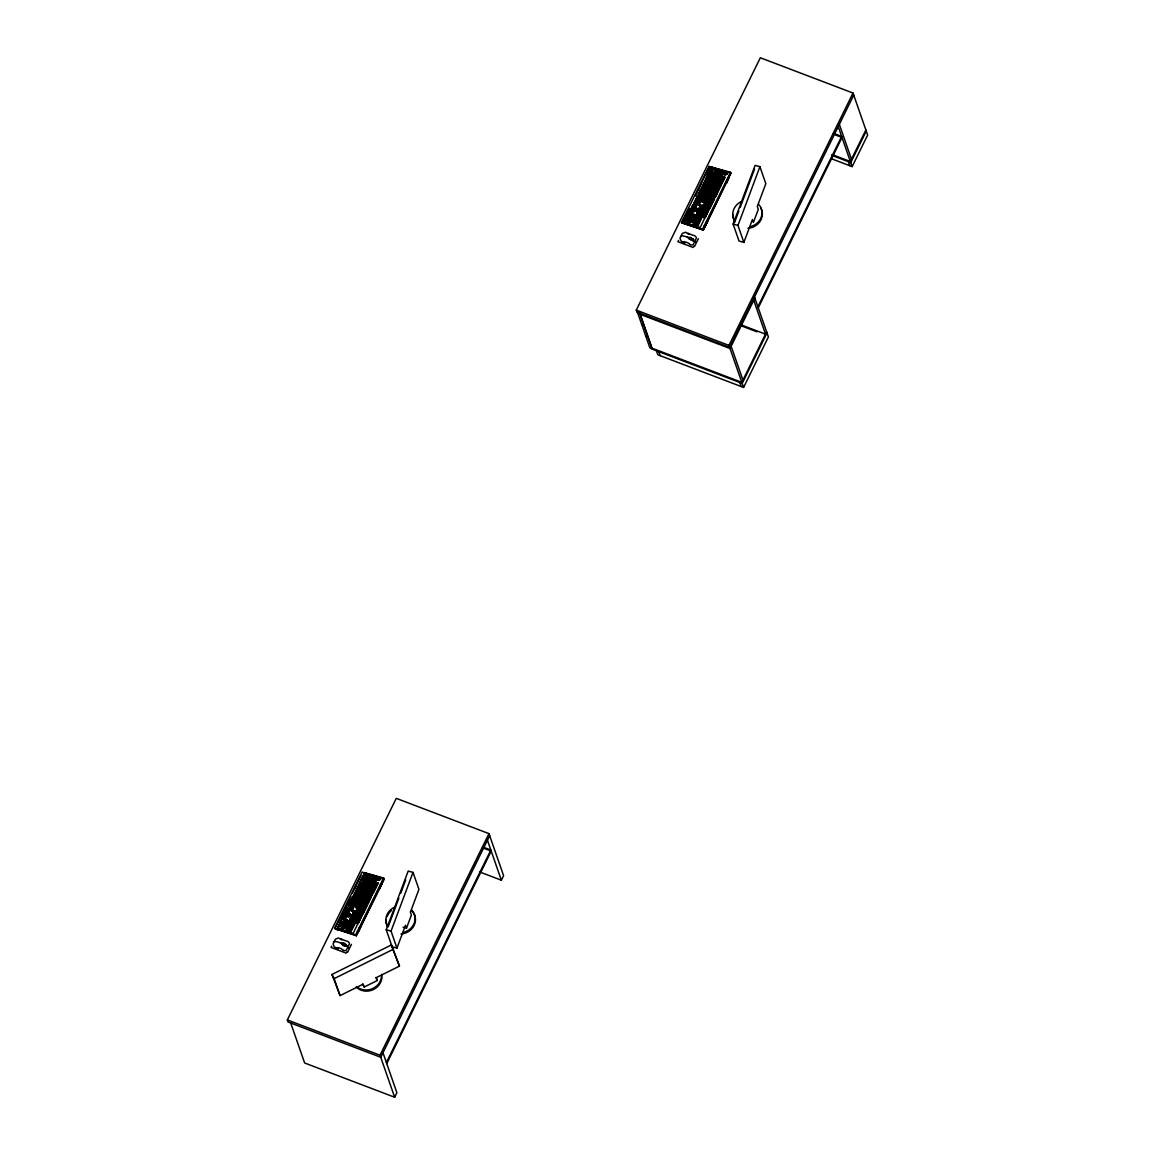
<?xml version="1.0" encoding="UTF-8"?>
<svg xmlns="http://www.w3.org/2000/svg" width="1155" height="1155" viewBox="0 0 1155 1155"><rect width="100%" height="100%" fill="white"/><g stroke="black" fill="none" stroke-linecap="round" stroke-linejoin="round"><path stroke-width="1.5" d="M348.03 946.956A11.261 3.422 26.2 0 0 346.933 946.205L346.37 946.306A4.692 4.172 77.5 0 1 345.937 946.277C339.44 945.844 342.833 940.055 346.471 945.18A4.692 4.172 77.5 0 1 346.717 945.57L346.356 946.32A4.274 3.869 73.2 0 1 345.85 946.292A4.245 3.898 68.6 0 1 345.374 946.205L341.591 943.693M688.481 238.233L690.04 237.208L693.375 239.489A4.692 4.172 77.5 0 1 693.621 239.879L693.26 240.615A4.274 3.869 73.2 0 1 692.755 240.587L692.711 240.587A4.245 3.898 68.6 0 1 692.278 240.514L688.495 238.002M337.751 927.205C342.328 932.417 344.883 924.476 338.213 926.267M337.332 928.418L342.241 918.572L354.556 922.614M340.985 926.584C344.724 921.113 341.923 929.255 341.995 924.39M343.973 915.496C345.995 914.183 347.424 917.431 345.085 918.384C339.195 919.481 345.504 906.098 349.128 911.208C347.771 912.638 352.766 918.167 346.875 916.391C344.854 922.08 339.166 916.449 345.648 911.974C348.016 913.908 348.507 909.375 346.024 910.458M343.078 917.388L345.374 917.936M342.559 929.558C348.507 936.46 346.024 926.931 349.72 929.616C349.373 932.648 345.995 929.688 348.016 928.909M343.699 921.647L345.735 922.513L347.337 920.42M339.815 923.942C343.771 926.902 342.703 917.373 346.081 920.29C345.85 923.119 342.14 920.521 344.378 919.539M345.461 912.464C347.655 915.929 351.077 908.754 346.385 910.501M345.677 922.888C350.124 923.942 343.049 925.559 345.533 922.628M346.096 922.369C348.651 926.108 348.579 918.918 350.875 921.748C350.384 924.722 347.41 921.719 349.099 920.954M365.384 877.237L363.089 876.688L364.893 873.281L376.848 876.905L359.176 912.652L347.092 909.476L359.321 912.984L376.602 876.616M347.265 908.797C350.413 912.926 355.567 901.001 350.21 902.82M346.861 920.492C351.524 921.257 343.945 923.394 346.774 920.261M347.438 913.706C351.596 916.825 345.807 913.85 345.157 913.085M348.622 911.309L346.717 910.515M349.662 909.519L351.928 910.212L365.428 882.738L363.175 882.059M346.385 916.319L348.868 916.695L350.081 913.966M351.005 906.458L348.998 905.289L352.362 898.301M352.044 910.256C358.007 916.608 355.567 907.585 360.273 909.996M352.636 914.63L354.744 915.482L355.798 913.36L353.603 912.753L350.037 920.001L355.047 921.531L358.714 914.168L353.748 912.566M355.466 897.406L353.213 896.713M341.866 918.904L354.556 922.686L349.633 932.403L337.534 928.49M355.856 902.517C363.551 902.012 357.53 909.938 358.252 903.239M357.025 900.135L359.003 901.247L358.079 903.268M355.884 921.445L358.859 922.47L362.078 914.847L359.479 914.183L355.884 921.445L358.671 922.21L362.266 915.107L359.869 914.385L361.833 915.179L360.649 917.344L358.671 916.666L359.855 914.515M358.166 897.883L360.461 898.431M357.011 916.608C355.379 913.287 351.553 919.784 356.115 918.442M358.382 897.06L356.13 896.381M358.194 914.211L355.942 913.533M359.552 894.677C364.099 896.049 359.162 891.833 359.393 894.418M350.701 932.547L353.271 933.211L357.978 923.336M360.548 892.974C364.446 896.136 370.972 888.96 366.149 891.79M361.082 886.275L363.349 886.953M360.894 897.839C362.973 901.304 366.063 894.519 361.861 895.962M367.449 904.351L362.786 913.822L360.129 913.215L364.691 903.513L367.622 904.61L362.973 914.081L360.259 913.432L364.836 903.845L367.637 904.553M361.717 890.577L363.825 891.415L364.792 889.206M361.905 889.899L359.609 889.278M362.093 883.647C363.248 885.351 368.878 884.268 364.244 885.12M362.078 895.457L364.172 896.294L365.139 894.071M362.526 894.201L360.273 893.522M363.074 887.516L360.822 886.823M363.623 880.817L361.371 880.139M365.096 877.8L362.901 877.064L361.76 879.908M364.691 901.001C362.944 897.55 359.292 904.293 363.796 902.835M366.409 881.02L368.517 881.871L369.485 879.648M366.597 880.341L364.301 879.735M366.222 892.598L368.214 893.826M366.77 885.899L368.878 886.737L369.831 884.513M367.377 890.346L369.672 890.895M367.03 896.222L364.749 895.601M369.383 891.443L367.131 890.765M371.029 891.357C373.411 894.793 375.837 887.921 371.997 889.466M372.906 884.282C371.231 880.976 367.463 887.444 372.011 886.116M368.099 903.037L372.632 893.393M373.339 886.65L375.447 887.488L376.357 885.235M374.076 881.886C372.43 878.608 368.647 885.149 373.195 883.719M687.037 217.616C689.448 221.341 693.953 212.563 689.463 213.155L701.446 216.866L696.609 226.683L684.424 222.987L696.436 226.423L701.273 216.736L689.29 212.881C690.834 212.015 690.358 219.912 686.965 216.808M687.817 220.894C688.51 216.101 692.928 221.616 688.308 220.172C689.593 218.771 688.568 217.775 686.763 218.194M689.434 218.338C697.505 219.19 688.871 224.359 691.412 219.594M690.329 222.092C701.186 221.341 686.907 228.791 690.141 221.832M690.575 216.086L692.87 216.635M691.195 209.171L693.231 210.037L694.617 207.972L696.739 208.607L695.685 210.73L693.577 209.892M692.971 216.808C695.555 220.244 695.339 213.155 697.779 215.999C695.223 220.071 696.725 213.502 693.866 214.902M694.343 208.016L692.365 206.774M694.978 207.64C701.143 202.414 687.442 209.156 689.838 212.231C692.35 213.227 700.392 209.69 694.906 207.337M695.902 199.656L698.198 200.219M697.418 196.509C702.413 196.754 696.812 206.832 694.169 203.107M696.609 220.518L698.876 221.211M697.375 218.642C700.305 217.573 698.371 222.424 696.566 219.883C699.324 217.645 693.303 216.808 694.285 220.1C702.182 224.171 691.441 220.056 698.587 221.774M704.911 217.703L700.262 227.405L697.548 226.828L702.168 217.01L704.925 217.934M699.757 219.378L697.519 218.685M702.731 196.971C704.348 200.104 708.333 193.694 703.655 194.993M703.265 190.272C707.38 192.813 707.697 182.115 713.588 185.666M702.745 213.314C700.897 209.878 697.418 216.577 701.85 215.148M705.647 185.349L707.64 186.532M705.084 202.934C696.609 196.105 714.512 202.558 702.947 202.038M707.972 180.714L710.224 181.321L716.634 169.179M708.506 174.015L710.801 174.564M708.809 184.208L706.817 182.966M707.365 207.25L709.488 207.958L710.397 205.706M709.242 200.089L706.961 199.469M709.112 209.387L706.326 208.55L702.832 215.942L705.488 216.635L709.069 209.257M712 172.109L709.762 171.416L700.508 190.792M712.144 177.726L716.735 178.823L715.898 180.945L713.66 180.397L715.306 176.498L713.054 175.892M712.332 177.047C713.501 179.198 715.465 173.813 712.072 176.917M712.13 188.611C713.501 190.806 714.974 185.262 711.884 188.482M713.761 168.514C721.529 170.94 705.113 177.957 713.617 168.255M713.934 190.532L711.956 189.723L714.223 189.969M716.158 169.251C722.987 171.243 709.589 176.296 716.013 168.991M714.974 191.672C716.981 195.209 720.171 188.352 715.941 189.795M716.129 189.319C717.847 192.798 721.601 186.244 717.096 187.442M722.452 176.542L721.399 178.794L723.68 179.285L724.56 177.321L722.597 176.513L717.688 186.042L720.085 187.052L725.051 177.538L722.149 176.369L717.76 186.33M719.969 186.792L724.806 176.975M341.75 943.317L340.581 942.928L341.36 943.159M358.252 931.97L358.05 932.691L360.851 926.657M379.706 888.296L379.519 889.032L382.319 882.998M705.156 226.264L704.954 227.001L707.755 220.966M726.611 182.606L726.423 183.342L729.224 177.307M338.863 924.953C340.638 927.581 342.876 922.672 339.469 923.726M340.061 922.643C341.793 925.429 346.067 918.615 342.082 918.889L337.794 928.36L342.198 929.703L343.656 927.609L348.233 928.721L349.243 926.541L350.889 927.176L350.312 928.476L348.478 927.97L349.2 926.498M343.021 916.492C344.796 919.135 347.034 914.211 343.613 915.28M344.204 914.139C345.894 916.651 348.103 912.031 344.768 912.926M347.193 907.989C349.2 911.093 352.044 904.379 348.362 905.635M348.954 904.408C350.875 907.411 353.271 901.405 349.821 902.647M350.441 901.521C352.174 904.12 354.874 898.648 351.365 899.557M351.914 898.46C353.834 901.189 356.245 895.428 352.809 896.569M353.401 895.356L355.292 895.991L361.342 883.676L359.479 883.012M360.057 881.828C362.02 884.672 364.388 878.84 361.01 879.951M361.558 878.767C363.522 881.799 365.933 875.606 362.425 877.006M363.045 875.88C365.789 878.392 366.453 872.516 364.778 873.021L384.182 879.215L356.39 935.752L334.964 928.649L350.701 896.641M350.21 918.629C352.203 921.358 353.892 916.406 350.831 917.417M351.38 916.319C353.141 918.875 355.292 914.009 351.943 915.092M352.578 913.966C354.368 916.334 356.375 911.757 353.156 912.652M356.26 920.448C358.093 923.235 360.143 918.225 356.837 919.279M357.415 918.095C359.162 920.723 361.414 915.929 358.021 916.882M358.599 915.742C360.374 918.297 362.511 913.446 359.162 914.529M360.447 912.176C361.833 914.457 364.504 910.169 360.995 910.833M361.573 909.649C363.695 912.378 365.096 907.382 362.15 908.48M362.728 907.281C364.763 910.039 366.352 905.029 363.349 906.083M363.883 904.928C365.817 907.729 367.651 902.618 364.446 903.802M365.673 901.319C367.478 903.99 369.6 899.038 366.236 900.149M366.828 898.965C368.618 901.607 370.827 896.684 367.42 897.753M367.983 896.655C369.716 899.211 371.953 894.345 368.561 895.428M369.152 894.201C371.347 897.002 372.646 891.775 369.716 893.075M370.957 890.548C373.051 893.306 374.552 888.209 371.535 889.379M372.127 888.325C373.83 890.678 375.996 886.188 372.733 886.982M373.282 885.972C374.855 888.383 377.353 883.748 373.83 884.701M374.437 883.474C376.386 886.232 378.176 881.222 375.057 882.276M376.833 878.608C378.32 881.207 381.092 876.573 377.44 877.396M685.796 219.349C687.528 221.717 689.622 217.183 686.402 218.006M689.925 210.845C691.701 213.401 693.837 208.55 690.502 209.618M691.123 208.492C692.913 210.86 694.935 206.297 691.701 207.193M692.278 206.009C697.966 208.348 689.535 201.779 695.859 205.373M694.083 202.385C695.96 205.258 699.035 198.804 695.238 199.974M695.844 198.761C697.865 201.605 700.132 195.7 696.754 196.913M697.346 195.7C699.28 198.703 701.72 192.596 698.212 193.939M698.833 192.813C700.637 195.412 703.251 189.81 699.757 190.849M700.305 189.665L702.197 190.301L708.246 177.986L706.384 177.307M706.961 176.181C708.491 178.881 711.74 173.438 707.871 174.29M708.448 173.12C710.311 176.008 712.938 170.059 709.329 171.315M697.1 213.025C698.818 215.537 701.071 210.788 697.678 211.798M709.95 170.059C711.942 173.149 714.83 166.421 711.119 167.692M698.299 210.672C699.872 213.083 702.37 208.449 698.847 209.401M699.468 208.131C701.215 210.874 703.424 206.023 700.103 206.933M703.15 214.801C704.954 217.472 707.077 212.52 703.713 213.632M704.348 212.491C706.095 214.83 708.145 210.412 704.969 211.163M705.517 209.965C707.409 212.78 709.343 207.64 706.08 208.838M707.308 206.355C708.852 209.012 711.523 204.19 707.871 205.171M708.463 203.987C710.253 206.63 712.462 201.721 709.055 202.775M709.618 201.634C711.393 204.291 713.617 199.353 710.21 200.421M710.773 199.281L712.563 199.974L713.241 198.66L711.581 198.01L707.279 207.813M712.592 195.585C714.685 198.342 716.172 193.232 713.169 194.415M713.747 193.361C715.465 195.715 717.616 191.225 714.368 192.019M714.916 191.008C716.49 193.419 718.988 188.785 715.465 189.738M716.071 188.655C717.717 190.979 719.998 186.605 716.692 187.312M717.861 184.858C719.709 187.615 721.716 182.649 718.439 183.688M719.002 182.548C720.489 185.147 723.261 180.512 719.608 181.335M720.171 180.18C722.063 182.779 723.94 178.029 720.807 178.938M721.326 177.827C723.146 180.469 725.268 175.56 721.918 176.614M723.737 172.961C725.456 175.502 727.722 170.695 724.315 171.734M684.655 221.515C689.275 226.741 691.614 218.887 685.117 220.562M344.291 914.861L346.558 915.54M342.082 924.635L344.623 924.881L346.154 922.816M350.514 902.199L352.78 902.892M352.001 899.182C356.837 903.181 356.101 896.583 354.267 899.861M346.673 915.583L348.911 916.334M348.002 913.028L350.167 914.197M343.295 927.754C354.34 929.183 339.469 932.605 343.28 927.494M344.479 925.357C341.36 927.855 349.503 926.454 344.407 925.054M358.743 891.054L361.01 891.732M359.912 888.657L362.179 889.35M354.729 904.336C359.508 905.592 354.484 901.319 354.701 903.975M354.672 904.914C356.563 908.422 360.057 901.593 355.581 903.08M363.435 881.496L365.543 882.333M364.605 879.099L366.713 879.951M359.364 895.356L361.63 896.049M360.707 892.353L358.469 891.602M352.997 903.326L366.611 874.104L364.662 878.536L366.395 878.969L368.459 874.783L366.77 873.974M359.725 900.221C361.573 903.759 365.067 896.973 360.634 898.402M360.158 899.052L357.935 898.301M361.327 896.67L359.061 895.977M355.033 915.366L357.299 916.045M369.225 874.999C376.111 876.558 362.598 882.016 369.138 874.768M350.571 932.33L355.625 922.614M354.368 922.354L349.46 932.143M355.812 919.077C353.776 915.568 350.658 922.455 354.946 920.838M370.293 878.724C373.556 882.795 372.661 873.656 375.635 876.818C375.866 879.619 371.477 877.468 373.931 876.212M371.621 875.735C377.916 876.847 366.222 881.539 371.477 875.504M365.052 894.981L367.319 895.674M356.072 921.704L359.566 914.572M368.575 887.82L370.842 888.498M358.021 923.625L355.552 922.6M370.538 889.119L368.315 888.368M371.708 886.737L369.441 886.044M376.92 879.374L379.028 880.211L379.923 877.959M372.69 893.696L370.336 893.06M684.684 222.41C687.182 221.486 694.256 229.08 694.978 223.247C699.786 224.662 691.975 226.192 694.848 223.276M690.011 211.567L692.278 212.246M688.986 218.945L695.397 220.764L694.617 222.121L692.971 221.515L693.577 220.186L692.538 222.323M695.498 205.691L693.245 204.998M690.199 222.063L695.555 223.247M696.566 203.829C700.493 208.218 704.204 191.051 704.016 199.873M697.894 200.84L695.671 200.089M693.736 214.873C697.014 217.472 692.61 215.003 691.47 214.18M702.125 192.524L704.232 193.361L705.257 191.441M704.463 187.745L706.73 188.424M698.948 204.565L703.612 205.965M701.576 199.223L703.554 200.32L703.092 201.894M701.59 198.617C703.28 194.228 704.81 201.562 701.663 198.314M709.17 178.188L711.437 178.881M703.929 194.444L708.665 195.397L709.632 193.13M710.498 175.185L708.232 174.506M705.099 192.048L709.834 193.015L710.917 190.806M711.509 173.409L713.776 174.102M706.283 189.665L708.376 190.503L709.285 188.251M706.283 189.059C709.733 186.013 707.871 191.586 704.16 188.366M710.975 179.516C714.454 176.498 712.548 181.985 708.867 178.808M697.779 218.122L700.046 218.815M710.975 180.108C713.213 183.659 716.028 176.513 711.841 178.346M713.314 175.329L715.421 176.181L716.475 174.044M713.328 174.737C714.772 170.247 716.836 177.697 713.415 174.419M706.08 201.23L708.347 201.923M700.912 217.039C699.15 214.281 691.961 217.154 697.663 218.078M709.603 194.069L711.87 194.747M703.9 210.99C700.017 211.25 703.106 205.33 705.07 208.593M710.787 191.672L713.054 192.365M713.14 186.302C714.974 181.898 716.345 189.232 713.155 185.955M715.479 181.523L716.086 180.093L717.847 180.685L717.125 182.057L713.602 180.642L712.635 182.923M710.397 197.765L708.232 196.956L707.394 199.165M711.567 195.368C709.906 191.788 706.167 198.559 710.7 197.144M712.736 192.986L710.484 192.293M715.089 188.207L712.924 187.399L711.653 189.911M716.259 185.825C714.339 182.23 711.018 189.102 715.393 187.586M717.443 183.428C715.696 179.935 712.101 186.749 716.576 185.19M719.782 178.65L717.616 177.856L716.779 180.065M406.502 928.129L405.506 925.256L396.959 948.096L392.137 946.768L386.218 929.789L408.191 871.058L413.014 872.386L418.933 889.364L410.386 912.205L411.382 915.078L406.502 928.129L403.066 927.191M388.224 926.657L398.865 898.229M400.742 893.205L405.737 879.836M396.959 948.096L391.054 931.103L413.014 872.386M733.122 224.084L755.096 165.367L759.918 166.695L765.837 183.674L757.29 206.514L758.286 209.387L753.407 222.439L752.41 219.566L743.863 242.406L739.041 241.077L733.122 224.084L737.958 225.413L743.863 242.406M734.508 222.626L738.882 210.932M740.138 207.582L754.518 169.121M737.958 225.413L759.918 166.695M346.356 946.32L346.717 945.584A4.274 3.869 73.2 0 0 346.428 945.122L346.399 945.079A4.245 3.898 68.6 0 0 346.11 944.718L344.97 943.736M688.683 238.681L692.755 240.572A4.692 4.172 77.5 0 0 693.26 240.601L693.621 239.894A4.274 3.869 73.2 0 0 693.332 239.432L693.303 239.388A4.245 3.898 68.6 0 0 693.014 239.027L688.77 237.425M489.677 835.7L380.746 1057.287L288.071 1022.016L287.35 1019.937L396.281 798.35L488.955 833.636L503.594 875.663L501.357 880.211L479.686 871.953M853.733 95.1L729.671 347.482L636.997 312.197L636.275 310.132L760.337 57.75L853.011 93.035L867.65 135.063L852.145 166.609L831.254 158.654M337.635 930.064L334.603 928.115L362.136 872.097L383.59 878.002L384.095 878.724L356.173 935.521M681.508 222.424L703.077 229.816L681.508 222.424L709.04 166.407L730.494 172.312L731 173.033L703.294 230.062L730.812 173.12M352.275 893.436L360.923 875.822M681.869 222.958L688.943 208.55L682.042 222.886L703.294 230.062M695.238 195.744L709.415 166.926M338.271 922.195L350.817 896.684M354.744 888.715L356.303 885.524M695.368 195.787L701.648 183.024M705.561 175.055L709.488 167.071M340.768 917.619L349.388 900.077M682.186 223.088L689.232 208.737M331.673 946.133L331.052 947.403L346.139 953.149L346.76 951.879M678.577 240.442L677.956 241.713L693.043 247.459L693.664 246.188M713.083 170.218L699.685 197.187L697.144 197.072L693.91 203.554L706.225 207.279L723.579 170.94M366.871 879.792L369.73 874.869M703.987 193.867C704.362 189.579 708.361 196.018 703.987 193.867L703.048 195.758L701.071 195.238M362.771 893.71L363.551 891.559M363.767 886.419L366.178 886.65L367.131 884.427M369.86 879.316L371.029 876.934M700.652 206.861L697.014 214.411M706.196 195.123L707.077 193.159L704.795 192.668M710.888 185.58L711.624 183.472M359.422 900.842C358.541 908.335 365.558 898.431 356.808 900.64M369.99 879.345C369.513 886.867 375.462 876.919 367.319 879.2M700.464 206.976L699.526 209.142L703.092 210.585L702.457 211.986L700.695 211.394L701.475 210.022L700.479 212.188L698.356 211.538L699.396 209.416L701.807 209.632L702.659 207.611L700.796 207.005M706.412 195.036C702.615 198.025 710.007 198.862 708.463 195.513M711.119 185.493L710.282 187.702M370.206 884.196C373.628 881.222 366.525 880.558 368.07 883.835M696.09 223.521L697.274 222.583M343.28 944.675C343.324 942.48 347.15 945.18 345.071 945.642A9.254 2.815 26.2 0 0 343.309 944.689L345.287 945.772M690.647 238.06C689.968 240.919 694.79 239.085 690.647 238.06A9.254 2.815 26.2 0 1 692.437 239.027L692.654 239.157M374.61 883.95L370.914 892.064L373.527 892.627L378.176 883.156L375.245 882.059L370.668 891.761L373.339 892.367L378.089 882.925L375.418 882.463L374.494 884.485L376.458 885.163L377.613 882.954L375.375 882.521M706.773 208.694L705.561 210.903L707.481 211.639L706.672 213.863L704.377 213.314L705.373 211.293L707.813 211.524L708.737 209.488L706.773 208.694L703.063 216.245L705.719 216.851L708.925 209.127M707.914 205.936L711.971 197.967M717.053 187.355L712.548 197.086M724.705 171.777C720.2 178.823 732.934 171.59 724.791 171.792C720.937 174.362 728.199 175.907 726.827 172.268M362.93 908.422C363.984 907.469 371.231 900.987 363.955 905.737C369.499 908.422 361.096 907.628 361.775 910.775M356.39 935.752L355.682 934.785L383.59 878.002M702.587 229.094L730.494 172.312M290.714 1023.012L304.631 1062.975L394.664 1097.25L380.024 1055.222L488.955 833.636M656.387 350.745L657.801 354.773L743.589 387.445L728.949 345.417L853.011 93.035M754.85 298.048L730.032 348.521L640 314.247M386.391 1062.542L490.846 850.037L482.573 846.889M757.897 306.797L841.634 136.434L833.361 133.287M386.752 1063.582L491.207 851.076L482.934 847.929M758.258 307.836L841.995 137.474M766.631 331.904L741.828 382.377L651.795 348.103M865.889 129.995L850.383 161.541L832.178 154.611M766.992 332.929L742.189 383.402L652.156 349.128L639.639 313.207M866.25 131.035L850.744 162.581L831.542 155.261M394.664 1097.25L396.887 1092.702L382.984 1052.754M743.589 387.445L768.407 336.957L754.489 297.008M711.581 167.663L709.993 170.998L712.058 171.734M706.745 177.524C711.235 180.093 711.985 174.304 709.228 177.61M698.587 194.112C704.925 197.938 703.467 189.593 701.172 194.17M710.036 176.426L712.606 176.484M707.683 181.205C712.043 179.862 708.896 186.027 706.615 183.472M705.344 185.984L707.914 186.042M702.644 191.153L700.233 190.936L699.02 193.809M702.991 190.748L705.185 191.138M690.878 209.791L693.159 210.282L692.134 212.693L689.564 211.74L692.885 204.796M700.637 195.527L700.84 194.545M699.468 197.924L702.038 197.981M685.55 220.648L690.517 221.428M707.149 187.89L709.56 188.121L710.57 185.941M693.289 210.614L695.83 210.961L697.028 208.304M690.3 216.577C693.751 215.898 697.288 220.518 691.6 219.58M701.273 199.844L703.756 200.017M714.772 183.284L712.289 183.096L711.451 185.305M712.418 188.048L709.935 187.875L709.112 190.084M711.249 190.445L708.766 190.257L707.928 192.481M722.395 173.322L719.969 173.077L719.132 175.286M721.269 175.647L718.858 175.416L717.905 177.783M718.915 180.425C716.735 178.087 713.314 183.876 717.746 182.808M696.436 220.547L694.068 220.273L693.159 222.525M707.178 204.305C704.68 202.024 701.677 207.857 706.008 206.687M704.16 210.412C702.226 208.145 698.443 213.805 703.02 212.751M709.415 202.991C715.393 205.07 710.758 196.48 709.834 202.731M708.26 205.345L710.657 205.604L711.668 203.424M697.649 223.666C695.743 221.211 691.946 227.145 696.508 226.005M351.683 899.803L354.166 900.929M362.41 883.286L359.884 883.156L353.546 896.612M361.963 884.499L364.532 884.571M348.723 905.838L351.293 905.91M357.256 894.057L359.826 894.129M354.917 898.835L357.487 898.908M353.733 901.218L356.303 901.29M364.937 884.037L367.348 884.254L368.315 882.03M352.564 903.614L355.134 903.672M362.583 888.816L364.994 889.032L365.962 886.809M338.646 926.339C343.006 928.014 345.836 926.021 348.608 923.423M347.554 913.822L349.835 914.298L348.983 916.594M367.637 884.124L370.163 884.254M354.368 905.534L356.621 905.968L356.043 907.729L358.194 908.566L356.707 911.656L359.104 912.392M365.918 893.219L368.488 893.277M375.534 878.941L373.065 878.767L372.228 880.976M366.149 898.056L363.738 897.839L362.829 900.092M362.583 905.289L360.216 905L359.306 907.253M361.443 907.613L358.974 907.426L358.137 909.635M353.098 924.563L350.73 924.289L349.821 926.541M351.928 926.96L349.546 926.685L348.651 928.938M350.788 929.299C348.521 927.061 345.23 932.894 349.604 931.695M688.698 213.285L684.323 222.828L689.246 213.17M711.35 198.111L714.512 198.992L709.877 208.391L706.961 207.221M364.186 873.425L346.976 909.245M687.543 237.165L686.676 236.934A10.164 3.09 26.2 0 0 681.392 235.822L680.858 236.66M709.531 183.053L711.899 183.342L712.808 181.09M370.206 893.003L365.5 902.517L367.94 903.181L368.763 900.669M367.925 902.878C362.107 901.232 370.163 900.987 370.033 898.388M341.866 943.13L344.955 943.722M346.731 925.848C346.255 930.685 350.167 922.932 345.634 928.028M333.521 941.773L334.474 941.513A10.164 3.09 26.2 0 1 339.758 942.61L340.581 942.928M711.899 198.126C708.015 203.684 718.15 198.631 712.115 197.981M377.959 877.309L376.804 880.067M370.336 892.931L369.355 895.342M364.172 987.034L363.161 984.147L340.075 995.61L331.947 974.459L391.343 944.978L399.457 966.129L376.357 977.592L377.367 980.48L364.172 987.034L362.598 984.06M340.075 995.61L334.156 978.632L393.537 949.15M721.427 170.622C722.467 174.448 712.159 173.654 717.919 176.282C722.871 172.701 712.187 174.477 719.031 169.901M716.533 173.813L718.396 169.713M709.502 208.247L714.194 198.4M379.042 880.5L380.327 877.742M693.274 240.601L693.794 240.587A11.261 3.422 26.2 0 1 694.891 241.337M693.664 240.601L693.794 240.587A9.182 2.786 26.2 0 0 692.61 239.72L690.416 238.522A9.182 2.786 26.2 0 0 688.597 237.699L687.485 237.237L688.568 237.786M719.175 183.717C714.902 185.782 721.933 188.352 721.052 184.324C725.643 178.982 714.873 183.01 721.052 184.179M715.046 191.975C710.845 194.502 718.02 196.466 716.822 192.625M374.523 876.313L373.397 878.594M374.148 889.87L375.26 887.617M349.734 921.141C345.807 923.379 351.972 925.53 352.116 921.878M683.587 242.001L684.698 242.059A9.904 7.147 38.6 0 1 685.132 242.088L685.189 242.102A10.655 7.854 39.4 0 1 685.651 242.16L685.724 242.175A10.958 8.244 40.3 0 1 686.373 242.305L686.46 242.319A5.198 3.97 41.2 0 1 687.889 242.868L687.961 242.911A4.533 3.407 40.3 0 1 688.524 243.257L689.463 244.023M336.524 947.678L337.794 947.75A9.904 7.147 38.6 0 1 338.227 947.793L338.285 947.793A10.655 7.854 39.4 0 1 338.747 947.865L338.819 947.865A10.958 8.244 40.3 0 1 339.469 947.995L339.556 948.024A5.198 3.97 41.2 0 1 340.985 948.573L341.057 948.601A4.533 3.407 40.3 0 1 341.62 948.948L342.559 949.713M348.752 947.966L348.045 946.97M724.892 171.33C719.551 174.188 728.704 176.845 727.159 172.023M714.627 197.519L719.579 187.745M705.705 207.135L723.752 171.214L711.855 167.591M377.988 877.035C371.91 882.81 386.059 879.59 378.176 877.295M370.409 892.931C376.14 895.529 367.276 894.576 368.2 897.695M361.602 902.589L360.49 904.87M364.706 909.072L363.868 911.194L361.515 910.891L360.476 913.013L362.583 913.648L363.551 911.425M386.218 929.789L391.054 931.103M712.115 167.316L729.281 172.514M729.108 172.615L711.393 167.388L694.054 203.814M703.02 229.657L682.042 222.886M365.211 873.007L384.095 878.724M355.682 934.785L334.603 928.115M356.115 935.348L335.138 928.577M340.884 938.784L341.967 939.26A9.904 1.964 17.5 0 0 342.328 939.434L342.371 939.463A10.655 2.353 17 0 0 342.79 939.65L342.847 939.679A10.958 2.671 16.6 0 0 343.425 939.939L343.511 939.968A5.198 1.386 16.2 0 0 344.941 940.517L345.027 940.545A4.533 1.112 16.6 0 0 345.648 940.748L347.771 941.412A2.801 2.05 38.9 0 1 349.503 943.736L346.37 950.117A2.801 2.743 -26.2 0 1 343.396 950.305L342.934 950.002M835.383 134.962L840.349 136.853M726.221 182.606L725.802 181.783M706.239 223.233L705.821 222.41M704.752 226.264L704.333 225.442M698.356 238.681L694.502 246.535M740.514 324.642L765.52 334.17L753.739 300.314M740.355 325.479L756.886 331.774M636.275 310.132L728.949 345.417M641.559 324.021L643.941 324.93M641.617 324.194L643.999 325.104M645.732 336.004L648.114 336.899M645.789 336.177L648.172 337.072M380.803 885.264L380.385 884.441M359.335 928.938L358.916 928.1M357.848 931.955L357.429 931.132M351.452 944.371L347.597 952.225M287.35 1019.937L380.024 1055.222M687.904 233.137L688.813 233.555A9.904 1.964 17.5 0 0 689.232 233.743L689.275 233.772A10.655 2.353 17 0 0 689.694 233.96L689.752 233.989A10.958 2.671 16.6 0 0 690.329 234.248L690.416 234.277A5.198 1.386 16.2 0 0 691.845 234.826L691.932 234.855A4.533 1.112 16.6 0 0 692.552 235.057L694.675 235.721A2.801 2.05 38.9 0 1 696.407 238.046L693.274 244.427A2.801 2.743 -26.2 0 1 690.3 244.615L689.838 244.311M720.792 170.435L722.554 171.229L721.875 172.485L720.229 171.994L720.734 170.565L720.301 172.889M722.106 181.898C726.307 179.574 719.392 177.35 720.374 181.277M708.102 190.647L706.759 194.863M713.891 194.329C709.805 196.364 716.605 199.151 715.667 194.978M705.272 208.016C700.334 200.898 691.152 217.183 701.764 215.566C709.184 194.993 704.738 224.07 696.783 214.108M368.604 886.881C369.412 891.53 363.724 886.361 364.547 890.996M367.434 889.263C368.416 893.551 362.381 889.061 363.377 893.393M371.087 895.962C372.17 900.12 366.121 895.832 367.045 900.048M351.495 921.676C357.429 926.339 347.799 919.467 351.005 924.144M350.312 924.072C355.408 924.808 347.655 927.869 350.254 924.202C351.452 927.898 345.1 924.173 346.255 928.216M347.929 923.35L349.691 924.144L349.055 925.386L347.366 924.91L347.857 923.48L347.438 925.819M692.192 240.081L691.975 239.951A9.254 2.815 26.2 0 0 690.214 238.998M693.448 240.254L693.837 240.514A11.261 3.422 26.2 0 1 694.935 241.265L696.075 242.232M346.543 945.945L346.933 946.205A11.261 3.422 26.2 0 1 347.987 947.028M345.749 944.848L345.677 944.747A9.254 2.815 26.2 0 0 343.757 943.765M709.04 166.407L709.618 167.273M399.457 966.129L391.343 944.978M375.794 977.505L377.367 980.48M331.947 974.459L334.156 978.632M684.439 243.026L681.161 241.092L679.963 238.233L682.316 233.44L685.521 232.227L688.712 234.335M337.534 948.717L334.257 946.782L333.059 943.924L335.412 939.131L338.617 937.932L341.808 940.026M839.353 124.379L851.495 159.274M838.227 126.646L852.145 166.609M848.362 161.671L849.762 165.699M731.158 346.255L742.939 380.096M739.806 382.507L741.207 386.535M684.453 242.045L684.843 243.142L684.28 242.045M658.783 351.654L660.184 355.682M487.439 840.248L501.357 880.211M337.549 947.735L337.939 948.833L337.376 947.735M381.67 974.329A14.755 13.441 -19.2 0 1 373.585 989.474A14.755 13.441 -19.2 0 1 356.173 986.976M381.468 976.697A14.755 13.441 -19.2 0 1 358.613 988.045M341.692 943.404A9.182 2.786 26.2 0 1 343.511 944.213L345.735 945.425A9.182 2.786 26.2 0 1 346.904 946.19M411.974 911.021A14.755 13.441 -19.2 0 1 414.169 925.343A14.755 13.441 -19.2 0 1 400.987 933.991M387.661 926.974A14.755 13.441 -19.2 0 1 386.29 920.145M387.084 916.637A14.755 13.441 -19.2 0 1 391.357 910.631M411.57 909.866A14.755 13.441 -19.2 0 1 403.124 932.475M387.257 925.834A14.755 13.441 -19.2 0 1 394.158 907.368M760.957 208.189A14.755 13.441 -19.2 0 1 747.891 228.286M734.566 221.284A14.755 13.441 -19.2 0 1 733.194 214.455M758.474 204.175A14.755 13.441 -19.2 0 1 750.028 226.784M734.161 220.129A14.755 13.441 -19.2 0 1 741.062 201.677M351.957 909.49C361.717 915.915 353.762 897.782 351.957 909.49M698.862 203.785C701.071 208.925 707.784 201.908 702.182 201.923C704.507 198.054 697.793 199.223 698.876 203.742M349.835 919.611L354.932 921.214L358.483 913.778L353.43 912.363L349.835 919.611M350.268 919.496C352.174 922.556 355.408 915.02 354.498 919.986C352.261 920.593 352.708 914.414 350.283 919.423M351.438 917.099C353.271 920.174 356.693 912.652 355.639 917.633C353.574 917.749 353.834 912.161 351.438 917.099M356.173 907.455C361.226 910.847 358.137 901.348 356.202 907.397M356.303 921.329C361.082 924.852 358.397 915.179 356.332 921.257M357.487 918.932C362.165 922.47 359.941 912.753 357.501 918.86M365.312 902.257L368.243 903.354L372.574 893.364L369.961 892.786L365.312 902.257M697.172 213.805C700.147 217.515 699.425 209.892 701.966 213.112C700.031 217.342 699.338 207.669 697.172 213.805M703.207 215.639C708.304 219.017 705.113 209.445 703.207 215.639M704.261 199.382C709.473 202.659 705.965 193.203 704.261 199.382M712.216 196.567L715.147 197.664L719.767 188.005L716.865 187.096L712.216 196.567M714.83 177.884C719.637 181.422 716.995 171.676 714.83 177.884M342.457 923.235C346.341 926.166 343.901 919.149 342.457 923.235M349.59 908.725C357.371 912.667 352.78 894.114 349.59 908.725M352.795 902.185C356.664 905.13 354.397 898.085 352.795 902.185M355.148 897.406C359.147 900.323 356.433 893.349 355.148 897.406M356.318 895.024C360.071 898.041 357.891 890.967 356.318 895.024M357.487 892.627C361.472 895.544 358.801 888.57 357.487 892.627M358.671 890.245C362.425 893.248 360.331 886.145 358.671 890.245M355.769 901.708C359.552 904.712 357.501 897.608 355.769 901.708M359.84 887.849C363.839 890.765 361.14 883.806 359.84 887.849M356.953 899.326C360.836 902.315 358.122 895.313 356.953 899.326M361.01 885.466C364.648 888.513 362.786 881.381 361.01 885.466M362.194 883.07C366.077 886.058 363.363 879.071 362.194 883.07M358.122 896.93C361.963 899.933 359.653 892.887 358.122 896.93M363.363 880.688C367.131 883.705 365.009 876.602 363.363 880.688M360.476 892.165C364.114 895.197 362.324 888.036 360.476 892.165M356.13 906.588C359.898 909.591 357.862 902.474 356.13 906.588M357.299 904.192C361.255 907.137 358.541 900.178 357.299 904.192M361.645 889.769C365.442 892.801 362.973 885.769 361.645 889.769M358.483 901.81C362.324 904.798 360.014 897.753 358.483 901.81M362.814 887.387C366.583 890.39 364.475 883.301 362.814 887.387M354.96 914.558C359.003 917.431 356.072 910.544 354.96 914.558M359.653 899.413C363.464 902.416 361.125 895.37 359.653 899.413M356.765 910.891C360.707 913.836 358.007 906.877 356.765 910.891M360.822 897.031C364.605 900.034 362.482 892.945 360.822 897.031M365.168 882.608C368.806 885.64 367.016 878.479 365.168 882.608M362.006 894.649C365.846 897.637 363.406 890.62 362.006 894.649M366.337 880.211C370.322 883.142 367.651 876.169 366.337 880.211M357.935 908.509C361.775 911.497 359.465 904.452 357.935 908.509M363.175 892.252C367.016 895.241 364.706 888.195 363.175 892.252M359.104 906.112C362.915 909.101 360.591 902.069 359.104 906.112M364.345 889.87C368.156 892.858 365.832 885.813 364.345 889.87M360.288 903.73C364.056 906.733 361.934 899.63 360.288 903.73M361.457 901.333C365.399 904.278 362.699 897.32 361.457 901.333M365.529 887.473C369.297 890.476 367.175 883.387 365.529 887.473M362.627 898.951C366.207 902.012 364.59 894.865 362.627 898.951M366.698 885.091C370.582 888.08 367.868 881.077 366.698 885.091M367.868 882.694C371.636 885.712 369.513 878.608 367.868 882.694M363.811 896.554C367.651 899.543 365.341 892.483 363.811 896.554M369.051 880.312C372.848 883.301 370.524 876.255 369.051 880.312M364.98 894.172C368.748 897.175 366.64 890.086 364.98 894.172M367.333 889.393C370.899 892.469 369.282 885.322 367.333 889.393M368.503 887.011C372.329 889.985 370.048 882.911 368.503 887.011M369.672 884.615C373.426 887.617 371.332 880.514 369.672 884.615M370.856 882.232C374.841 885.134 372.141 878.175 370.856 882.232M372.026 879.836C375.866 882.853 373.527 875.793 372.026 879.836M689.362 217.544C693.231 220.49 690.719 213.502 689.362 217.544M690.531 215.133C694.516 218.078 691.859 211.076 690.531 215.133M693.505 209.084C697.548 211.971 694.617 205.085 693.505 209.084M691.744 218.266C695.498 221.269 693.419 214.18 691.744 218.266M696.494 203.02L698.342 203.699L700.926 198.212L699.107 197.707L696.494 203.02M699.699 196.494C703.525 199.469 701.244 192.409 699.699 196.494M702.052 191.716C705.719 194.776 703.828 187.644 702.052 191.716M694.141 218.988C697.894 222.005 695.801 214.902 694.141 218.988M703.222 189.319C706.961 192.336 704.925 185.248 703.222 189.319M704.391 186.937C708.246 189.911 705.922 182.851 704.391 186.937M705.575 184.555C709.473 187.485 707.019 180.469 705.575 184.555M706.745 182.158C710.498 185.175 708.318 178.101 706.745 182.158M702.688 196.018C706.643 198.949 704.016 191.99 702.688 196.018M707.914 179.776C711.653 182.779 709.618 175.69 707.914 179.776M705.026 191.239C708.925 194.184 706.47 187.168 705.026 191.239M710.267 174.997C714.151 177.942 711.653 170.94 710.267 174.997M697.707 217.313C701.691 220.23 699.15 213.213 697.707 217.313M703.034 200.898C707.004 203.814 704.362 196.855 703.034 200.898M707.38 186.46C711.336 189.391 708.708 182.432 707.38 186.46M704.204 198.501C708.029 201.475 705.748 194.43 704.204 198.501M708.549 184.078C712.317 187.096 710.21 179.992 708.549 184.078M705.387 196.119C709.285 199.064 706.831 192.033 705.387 196.119M709.719 181.696C713.675 184.612 711.076 177.639 709.719 181.696M701.865 208.853C705.431 211.928 703.828 204.767 701.865 208.853M706.557 193.722C710.311 196.74 708.232 189.637 706.557 193.722M707.726 191.34C711.697 194.271 709.069 187.298 707.726 191.34M703.669 205.2C707.452 208.16 705.402 201.086 703.669 205.2M708.91 188.944C712.693 191.918 710.643 184.829 708.91 188.944M704.839 202.818C708.795 205.734 706.196 198.761 704.839 202.818M710.08 186.561C713.963 189.507 711.538 182.476 710.08 186.561M706.008 200.421C709.762 203.424 707.683 196.307 706.008 200.421M707.192 198.039C710.946 201.057 708.838 193.953 707.192 198.039M711.249 184.179C715.032 187.168 712.895 180.05 711.249 184.179M708.361 195.643C712.144 198.602 710.108 191.528 708.361 195.643M712.433 181.783C716.187 184.8 714.079 177.711 712.433 181.783M713.602 179.4C717.399 182.36 715.32 175.271 713.602 179.4M709.531 193.26C713.487 196.177 710.888 189.203 709.531 193.26M714.772 177.004C718.728 179.92 716.129 172.947 714.772 177.004M710.715 190.864C714.483 193.867 712.346 186.749 710.715 190.864M715.956 174.622C719.724 177.625 717.602 170.521 715.956 174.622M717.125 172.225C721.933 175.343 718.771 165.122 717.125 172.225M714.238 183.703C718.179 186.619 715.58 179.646 714.238 183.703M716.576 178.924C720.446 181.884 717.962 174.881 716.576 178.924M717.76 176.542C721.341 179.603 719.608 172.47 717.76 176.542M718.93 174.145C722.886 177.076 720.272 170.103 718.93 174.145M639.827 313.135L637.445 312.225L649.904 347.973L652.286 348.882L639.827 313.135"/></g></svg>
